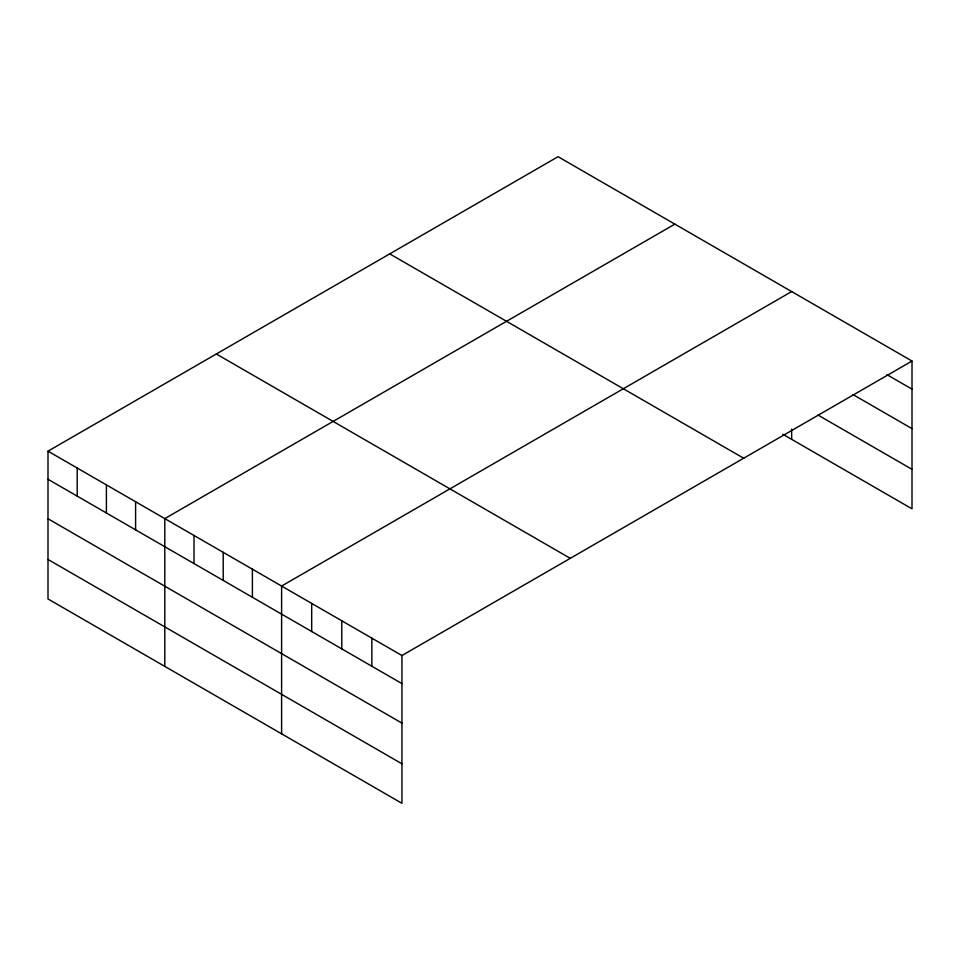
<?xml version="1.0" encoding="UTF-8"?>
<svg xmlns="http://www.w3.org/2000/svg" width="960" height="960" viewBox="0 0 960 960"><rect width="100%" height="100%" fill="white"/><g stroke="black" fill="none" stroke-linecap="round" stroke-linejoin="round"><path stroke-width="1.44" d="M48 451.176L401.94 655.524L401.94 803.304L48 598.956L48 451.176L558.06 156.696L912 361.044L912 508.824L782.772 434.22M674.856 224.124L164.796 518.604L164.796 666.396M791.664 291.564L281.604 586.044L281.604 733.824M401.94 655.524L912 361.044M886.932 374.652L912 389.136M853.08 394.62L912 428.628M817.98 415.044L912 469.332M389.736 253.872L743.676 458.22M216.324 353.988L570.264 558.336M48 479.268L401.94 683.604M48 518.76L401.94 723.108M48 559.464L401.94 763.812M791.664 429.108L791.664 439.356M371.856 638.148L371.856 666.24M341.772 620.784L341.772 648.876M311.688 603.408L311.688 631.5M252.396 569.184L252.396 597.276M223.2 552.324L223.2 580.416M194.004 535.464L194.004 563.556M135.6 501.744L135.6 529.836M106.404 484.884L106.404 512.976M77.196 468.036L77.196 496.116"/></g></svg>
